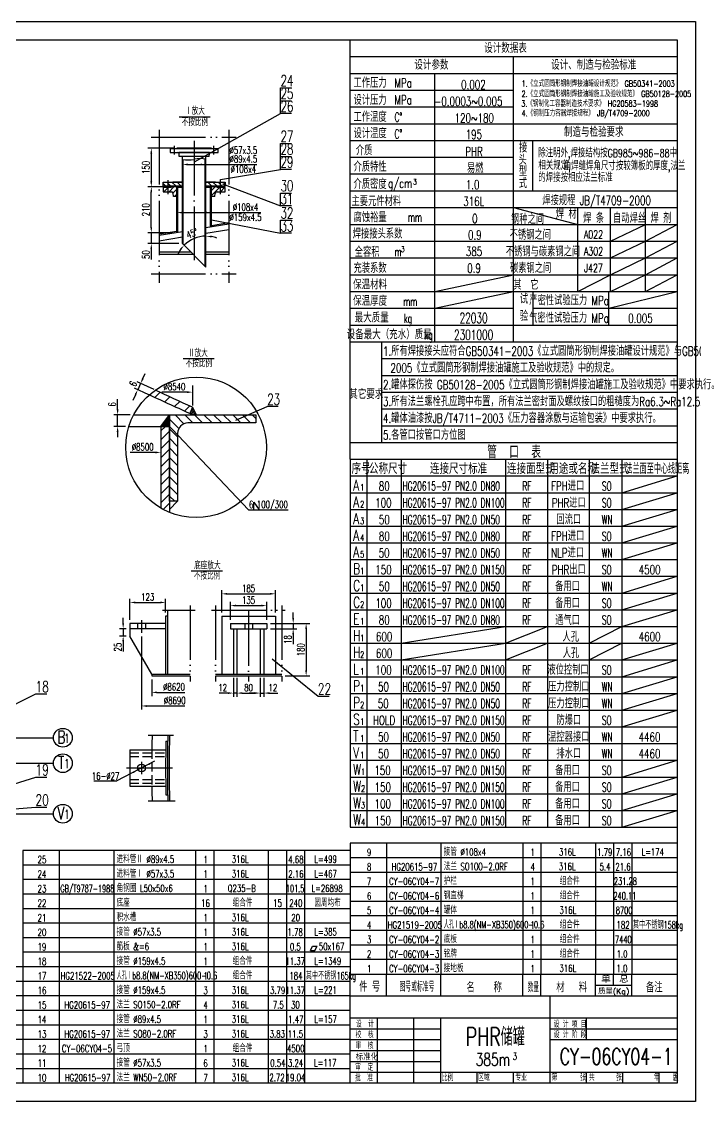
# Model space of a CAD drawing. Extents: x -6977 to 14023, y -4726 to 10124.
# Drawn here: x 4755 to 14023, y -4726 to 10124 of the extents above; entities that cross this region are included whole.
import ezdxf
from ezdxf.enums import TextEntityAlignment as Align

# ---------------------------------------------------------------- set-up
doc = ezdxf.new("R2010")
doc.units = 0
doc.header["$LTSCALE"] = 25
doc.header["$MEASUREMENT"] = 0
for name, pattern in [('DASHDOT-L', [90, 80, -5, 0, -5]), ('DASHDOT-M', [36, 30, -3, 0, -3]), ('DASHDOT-S', [14, 10, -2, 0, -2]), ('DIVIDE-M', [39, 30, -3, 0, -3, 0, -3]), ('HIDDEN-M', [7, 5, -2])]:
    doc.linetypes.add(name, pattern=pattern)
doc.layers.get('0').update_dxf_attribs({"linetype": 'CONTINUOUS'})
for name, color, linetype in [('CDR_DWG1', 4, 'CONTINUOUS'), ('CDR_DWG2', 2, 'CONTINUOUS'), ('CDR_DWG3', 1, 'DASHDOT-M'), ('CDR_DWG4', 3, 'DIVIDE-M'), ('CDR_DWG5', 6, 'HIDDEN-M'), ('CDR_TEXT', 7, 'CONTINUOUS')]:
    doc.layers.add(name, color=color, linetype=linetype)
doc.styles.add('HZ', font='ROMANS.shx', dxfattribs={"width": 0.7, "height": 100, "bigfont": 'HZ.shx'})
doc.styles.add('SBHZ', font='ROMANS', dxfattribs={"width": 0.67, "bigfont": 'HZ.SHX'})

# ---------------------------------------------------------------- blocks, each defined once
blk = doc.blocks.new('MLR')
at = {"color": 4}
for p, q in [((0, 0), (0, 12)), ((0, 12), (180, 12)), ((20, 0), (20, 12)), ((50, 0), (50, 12)), ((95, 0), (95, 12)), ((105, 0), (105, 12)), ((135, 0), (135, 12)), ((145, 6), (145, 12)), ((155, 0), (155, 12))]:
    blk.add_line(p, q, dxfattribs=at)
blk.add_line((135, 6), (155, 6))
at = {"style": 'HZ'}
for s, width, p in [('件 号', 0.7, (5.06, 2.45)), ('图号或标准号', 0.492204, (27.19, 2.45)), ('名    称', 0.7, (64.02, 2.11)), ('数量', 0.471468, (97.76, 2.11)), ('材   料', 0.7, (113.47, 2.11)), ('备注', 0.7, (162.83, 2.11))]:
    blk.add_text(s, height=5, dxfattribs=dict(at, width=width)).set_placement(p)
for s, p in [('单', (138.18, 7.18)), ('总', (148.03, 7.33))]:
    blk.add_text(s, height=4, dxfattribs=at).set_placement(p)
at = {"style": 'HZ', "width": 1.22708}
blk.add_text('质量(Kg)', height=3, dxfattribs=at).set_placement((136.46, 1.01), (153.64, 1.01), align=Align.FIT)
blk = doc.blocks.new('MLF')
blk.add_line((180, 8), (0, 8))
at = {"color": 4}
for p, q in [((0, 8), (0, 0)), ((20, 8), (20, 0)), ((50, 8), (50, 0)), ((95, 8), (95, 0)), ((105, 8), (105, 0)), ((135, 8), (135, 0)), ((145, 8), (145, 0)), ((155, 8), (155, 0))]:
    blk.add_line(p, q, dxfattribs=at)

msp = doc.modelspace()

# ---------------------------------------------------------------- hatches: boundary and pattern name
h = msp.add_hatch()
h.set_pattern_fill('ANSI31', color=256, scale=400, angle=90, style=0)
h.set_pattern_definition([(135, (-6990.826, 2282.906), (-35.35534, -35.35534), [])])
h.paths.add_polyline_path([(6967, 7859), (6967, 7916), (6769, 7916), (6769, 7859)])
h.paths.add_polyline_path([(6701, 7916), (6701, 7859), (6769, 7859), (6769, 7916)])
h.paths.add_polyline_path([(7489, 7859), (7489, 7916), (7291, 7916), (7291, 7859)])
h.paths.add_polyline_path([(7556, 7859), (7556, 7916), (7489, 7916), (7489, 7859)])
h = msp.add_hatch()
h.set_pattern_fill('ANSI31', color=256, scale=400, style=0)
h.set_pattern_definition([(45, (-6990.826, 2282.906), (-35.35534, 35.35534), [])])
h.paths.add_polyline_path([(6839, 7763), (6843, 7718), (6890, 7718), (6890, 7850), (6889, 7850), (6811, 7850), (6811, 7841), (6769, 7841), (6769, 7784), (6815, 7784, -0.383864)])
h.paths.add_polyline_path([(6769, 7841), (6701, 7841), (6701, 7784), (6769, 7784)])
h.paths.add_polyline_path([(7443, 7784), (7489, 7784), (7489, 7841), (7447, 7841), (7447, 7850), (7369, 7850), (7367, 7850), (7367, 7718), (7414, 7718), (7419, 7763, -0.383864)])
h.paths.add_polyline_path([(7556, 7784), (7556, 7841), (7489, 7841), (7489, 7784)])
h = msp.add_hatch()
h.set_pattern_fill('ANSI37', color=256, scale=200, style=0)
h.set_pattern_definition([(45, (-6977.096, -5341.73), (-17.67767, 17.67767), []), (135, (-6977.096, -5341.73), (-17.67767, -17.67767), [])])
h.paths.add_polyline_path([(7106, 4820), (7067, 4733, -0.000038), (7106, 4715), (7154, 4715)])
h = msp.add_hatch()
h.set_pattern_fill('ANSI31', color=256, scale=10, style=0)
h.set_pattern_definition([(45, (-7109.0627, -4087.1233), (-0.88388348, 0.88388348), [])])
h.paths.add_polyline_path([(6790, 4715), (6670, 4557), (6790, 4557)])
h = msp.add_hatch()
h.set_pattern_fill('ANSI31', color=256, scale=750, angle=90, style=0)
h.set_pattern_definition([(135, (-8043.99, 665.34), (-66.29126, -66.29126), [])])
h.paths.add_polyline_path([(7043, 4604), (7978, 4604), (7978, 4715), (6790, 4715), (6790, 3527), (6901, 3527), (6901, 4461, -0.414214)])
h = msp.add_hatch()
h.set_pattern_fill('ANSI31', color=256, scale=700, style=0)
h.set_pattern_definition([(45, (-7109.06, -4087.12), (-61.87184, 61.87184), [])])
h.paths.add_polyline_path([(6790, 4557), (6670, 4557), (6670, 3432, 0.03457), (6790, 3373)])

# ---------------------------------------------------------------- linework, layer by layer
for p, q in [((8315, 9035), (8315, 9212)), ((8315, 9212), (8465, 9212)), ((9273, 9182), (11523, 9182)), ((8315, 8858), (8315, 9035)), ((8315, 9035), (8465, 9035)), ((9273, 8951), (11523, 8951)), ((7135, 8197), (8315, 8858)), ((8465, 8858), (8315, 8858)), ((9273, 8720), (11523, 8720)), ((9273, 8489), (11523, 8489)), ((11523, 8489), (13773, 8489)), ((6842, 8384), (6489, 8384)), ((8315, 8446), (8465, 8446)), ((8315, 8269), (8315, 8446)), ((6539, 8309), (6539, 7925)), ((8315, 8092), (8315, 8269)), ((8315, 8269), (8465, 8269)), ((9273, 8258), (11523, 8258)), ((7042, 8159), (7992, 8159)), ((7489, 7953), (8315, 8092)), ((8465, 8092), (8315, 8092)), ((9273, 8028), (11523, 8028)), ((7520, 7893), (8315, 7588)), ((6761, 7850), (6489, 7850)), ((6761, 7850), (6489, 7850)), ((6539, 7296), (6539, 7775)), ((8315, 7588), (8315, 7765)), ((8315, 7765), (8465, 7765)), ((9273, 7797), (11523, 7797)), ((8465, 7588), (8315, 7588)), ((6965, 7497), (8045, 7497)), ((11523, 7566), (12405, 7335)), ((7367, 7398), (8315, 7214)), ((8315, 7391), (8465, 7391)), ((8315, 7214), (8315, 7391)), ((12855, 7105), (13338, 7335)), ((13338, 7105), (13773, 7335)), ((6840, 7221), (6489, 7221)), ((6840, 7221), (6489, 7221)), ((6539, 7221), (6539, 7071)), ((8465, 7214), (8315, 7214)), ((6917, 7071), (6489, 7071)), ((6539, 6996), (6539, 6850)), ((12855, 6874), (13338, 7105)), ((13338, 6874), (13773, 7105)), ((12855, 6643), (13338, 6874)), ((13338, 6643), (13773, 6874)), ((10439, 6412), (11523, 6643)), ((12405, 6412), (12855, 6643)), ((12855, 6412), (13338, 6643)), ((13338, 6412), (13773, 6643)), ((9273, 6412), (11523, 6412)), ((10439, 6182), (11523, 6412)), ((12832, 6182), (13773, 6412)), ((9273, 6182), (11523, 6182)), ((9273, 5951), (11523, 5951)), ((9712, 5489), (13773, 5489)), ((6423, 5215), (6454, 5284)), ((9712, 5258), (13773, 5258)), ((6503, 4992), (6307, 5082)), ((6578, 5062), (6346, 5168)), ((6392, 5147), (6352, 5061)), ((7106, 5120), (7106, 4844)), ((6075, 4790), (6075, 4931)), ((6321, 4993), (6283, 4911)), ((6586, 4954), (6658, 5025)), ((7031, 5028), (6684, 5028)), ((6722, 4891), (6794, 4963)), ((9712, 5028), (13773, 5028)), ((6859, 4829), (6930, 4900)), ((6995, 4766), (7067, 4838)), ((7701, 4641), (8132, 4829)), ((8282, 4829), (8132, 4829)), ((9712, 4797), (13773, 4797)), ((6247, 4715), (6025, 4715)), ((6075, 4557), (6075, 4715)), ((6182, 4557), (6025, 4557)), ((6075, 4482), (6075, 4407)), ((6747, 4600), (7874, 3410)), ((9712, 4566), (13773, 4566)), ((6595, 4199), (6247, 4199)), ((13013, 3645), (13773, 3875)), ((9273, 3645), (13773, 3645)), ((13013, 3415), (13773, 3645)), ((7950, 3410), (7950, 3516)), ((7950, 3516), (8024, 3410)), ((7874, 3410), (8420, 3410)), ((9273, 3415), (13773, 3415)), ((13013, 3185), (13773, 3415)), ((9273, 3185), (13773, 3185)), ((13013, 2955), (13773, 3185)), ((9273, 2955), (13773, 2955)), ((13013, 2725), (13773, 2955)), ((9273, 2725), (13773, 2725)), ((9273, 2495), (13773, 2495)), ((13013, 2265), (13773, 2495)), ((7507, 1996), (7507, 2304)), ((7582, 2254), (8172, 2254)), ((8247, 1996), (8247, 2304)), ((9273, 2265), (13773, 2265)), ((13013, 2035), (13773, 2265)), ((6244, 1896), (6244, 2186)), ((6319, 2136), (6661, 2136)), ((6736, 1996), (6736, 2186)), ((7627, 1896), (7627, 2142)), ((7702, 2092), (8052, 2092)), ((8127, 1896), (8127, 2142)), ((8490, 1921), (8490, 1996)), ((9273, 2035), (13773, 2035)), ((13013, 1805), (13773, 2035)), ((6152, 1849), (6152, 1924)), ((8177, 1846), (8540, 1846)), ((8177, 1846), (8719, 1846)), ((8490, 1846), (8490, 1774)), ((9273, 1805), (13773, 1805)), ((9975, 1575), (11409, 1805)), ((11409, 1575), (11989, 1805)), ((12560, 1575), (13013, 1805)), ((6194, 1774), (6102, 1774)), ((6194, 1674), (6102, 1674)), ((6152, 1774), (6152, 1674)), ((6404, 1667), (6404, 662)), ((8177, 1774), (8540, 1774)), ((8490, 1699), (8490, 1562)), ((8669, 1771), (8669, 1201)), ((6152, 1599), (6152, 1462)), ((9273, 1575), (13773, 1575)), ((9975, 1345), (11409, 1575)), ((11409, 1345), (11989, 1575)), ((12560, 1345), (13013, 1575)), ((13013, 1345), (13773, 1575)), ((8199, 1358), (8835, 847)), ((9273, 1345), (13773, 1345)), ((13013, 1115), (13773, 1345)), ((6544, 1076), (6544, 849)), ((7669, 1100), (7669, 839)), ((7717, 1100), (7717, 839)), ((7717, 1100), (7717, 839)), ((8037, 1100), (8037, 839)), ((8037, 1100), (8037, 839)), ((8085, 1100), (8085, 839)), ((8382, 1126), (8719, 1126)), ((9273, 1115), (13773, 1115)), ((13013, 885), (13773, 1115)), ((6619, 899), (6998, 899)), ((3744, 275), (4951, 878)), ((4951, 878), (5101, 878)), ((7594, 889), (7470, 889)), ((7717, 889), (7669, 889)), ((7792, 889), (7962, 889)), ((7792, 889), (7867, 889)), ((7962, 889), (7887, 889)), ((8037, 889), (8085, 889)), ((8160, 889), (8280, 889)), ((8835, 847), (8985, 847)), ((9273, 885), (13773, 885)), ((13013, 655), (13773, 885)), ((6479, 712), (6998, 712)), ((9273, 655), (13773, 655)), ((13013, 425), (13773, 655)), ((9273, 425), (13773, 425)), ((9273, 195), (13773, 195)), ((6585, -47), (6065, -317)), ((9273, -35), (13773, -35)), ((13013, -265), (13773, -35)), ((3735, -646), (4951, -267)), ((4951, -267), (5101, -267)), ((9273, -265), (13773, -265)), ((13013, -495), (13773, -265)), ((5750, -317), (6065, -317)), ((9273, -495), (13773, -495)), ((13013, -725), (13773, -495)), ((3748, -773), (4951, -681)), ((4951, -681), (5101, -681)), ((9273, -725), (13773, -725)), ((13013, -955), (13773, -725)), ((9273, -955), (13773, -955)), ((8727, -2650), (8757, -2590)), ((8727, -2650), (8790, -2650)), ((8757, -2590), (8820, -2590)), ((8790, -2650), (8820, -2590))]:
    msp.add_line(p, q)
at = {"color": 4, "linetype": 'Continuous'}
for p, q in [((9273, -3276), (13773, -3276)), ((9273, -4476), (9273, -3276)), ((12023, -4476), (12023, -3276)), ((9273, -3576), (13773, -3576)), ((9648, -4476), (9648, -3576)), ((10148, -4476), (10148, -3576)), ((10523, -4476), (10523, -3576)), ((12523, -3876), (12523, -3576)), ((12023, -3876), (13773, -3876)), ((10523, -4326), (12023, -4326)), ((11023, -4476), (11023, -4326)), ((11523, -4476), (11523, -4326)), ((12023, -4326), (13773, -4326)), ((12523, -4476), (12523, -4326)), ((13023, -4476), (13023, -4326)), ((13523, -4476), (13523, -4326))]:
    msp.add_line(p, q, dxfattribs=at)
at = {"color": 7, "linetype": 'Continuous'}
for p, q in [((9273, -3726), (10523, -3726)), ((12023, -3726), (13773, -3726)), ((9273, -3876), (10523, -3876)), ((9273, -4026), (10523, -4026)), ((9273, -4176), (10523, -4176)), ((9273, -4326), (10523, -4326))]:
    msp.add_line(p, q, dxfattribs=at)
msp.add_lwpolyline([(-6977, -4726), (-6977, 10124), (14023, 10124), (14023, -4726)], close=True)
at = {"color": 4}
msp.add_lwpolyline([(-6352, -4476), (-6352, 9874), (13773, 9874), (13773, -4476)], close=True, dxfattribs=at)
for start, end in [(90, 135), (69.8159, 79.9079), (145.0921, 155.1841)]:
    msp.add_arc((7291, 6747), 426, start, end)
for points in [[(6526, 8309), (6551, 8309), (6539, 8384)], [(7042, 8171), (7042, 8146), (6967, 8159)], [(7216, 8171), (7216, 8146), (7291, 8159)], [(6526, 7925), (6551, 7925), (6539, 7850)], [(6526, 7775), (6551, 7775), (6539, 7850)], [(6965, 7510), (6965, 7485), (6890, 7497)], [(7292, 7510), (7292, 7485), (7367, 7497)], [(6526, 7296), (6551, 7296), (6539, 7221)], [(7364, 7154), (7367, 7179), (7291, 7173)], [(6526, 6996), (6551, 6996), (6539, 7071)], [(6932, 6999), (6951, 6983), (6989, 7048)], [(6411, 5221), (6434, 5210), (6392, 5147)], [(6309, 4998), (6332, 4987), (6352, 5061)], [(7031, 5040), (7031, 5015), (7106, 5028)], [(6063, 4790), (6088, 4790), (6075, 4715)], [(6063, 4482), (6088, 4482), (6075, 4557)], [(6595, 4211), (6595, 4186), (6670, 4199)], [(7582, 2267), (7582, 2242), (7507, 2254)], [(8172, 2267), (8172, 2242), (8247, 2254)], [(6319, 2148), (6319, 2123), (6244, 2136)], [(6661, 2148), (6661, 2123), (6736, 2136)], [(7702, 2105), (7702, 2080), (7627, 2092)], [(8052, 2105), (8052, 2080), (8127, 2092)], [(6139, 1849), (6164, 1849), (6152, 1774)], [(8478, 1921), (8503, 1921), (8490, 1846)], [(8656, 1771), (8681, 1771), (8669, 1846)], [(6139, 1599), (6164, 1599), (6152, 1674)], [(8478, 1699), (8503, 1699), (8490, 1774)], [(8656, 1201), (8681, 1201), (8669, 1126)], [(6619, 911), (6619, 886), (6544, 899)], [(7594, 902), (7594, 877), (7669, 889)], [(7792, 902), (7792, 877), (7717, 889)], [(7792, 902), (7792, 877), (7717, 889)], [(7962, 902), (7962, 877), (8037, 889)], [(7962, 902), (7962, 877), (8037, 889)], [(8160, 902), (8160, 877), (8085, 889)], [(6479, 724), (6479, 699), (6404, 712)], [(6524, -93), (6512, -71), (6452, -116)], [(6295, -212), (6283, -190), (6356, -166)]]:
    msp.add_solid(points)
at = {"layer": 'CDR_DWG1'}
for p, q in [((9273, 4335), (9273, 9874)), ((9273, 9643), (13773, 9643)), ((11523, 5720), (11523, 9643)), ((9273, 9412), (13773, 9412)), ((10439, 5720), (10439, 9412)), ((11523, 8720), (13773, 8720)), ((11787, 7797), (11787, 8489)), ((7459, 8375), (6799, 8375)), ((6799, 8375), (6799, 8324)), ((6799, 8324), (7459, 8324)), ((7366, 8384), (6892, 8384)), ((6892, 8384), (6892, 8375)), ((7339, 8324), (6919, 8324)), ((7366, 8375), (7366, 8384)), ((7459, 8324), (7459, 8375)), ((6924, 8270), (6920, 8308)), ((7333, 8270), (6924, 8270)), ((6967, 7071), (6967, 8270)), ((7291, 8270), (6967, 8270)), ((6979, 7059), (6979, 8228)), ((7279, 6759), (7279, 8232)), ((7291, 6747), (7291, 8270)), ((7333, 8270), (7337, 8308)), ((6701, 7916), (6967, 7916)), ((6701, 7859), (6701, 7916)), ((6967, 7916), (6836, 7916)), ((7291, 7916), (7556, 7916)), ((7421, 7916), (7291, 7916)), ((7556, 7916), (7556, 7859)), ((6967, 7859), (6701, 7859)), ((6811, 7841), (6701, 7841)), ((6701, 7841), (6701, 7784)), ((6701, 7784), (6815, 7784)), ((6811, 7850), (6811, 7859)), ((6967, 7850), (6811, 7850)), ((6811, 7850), (6811, 7841)), ((6843, 7718), (6839, 7763)), ((6904, 7841), (6889, 7850)), ((6890, 7221), (6890, 7850)), ((6967, 7841), (6890, 7841)), ((6904, 7223), (6904, 7841)), ((7556, 7859), (7291, 7859)), ((7447, 7850), (7291, 7850)), ((7367, 7841), (7291, 7841)), ((7354, 7841), (7369, 7850)), ((7354, 7297), (7354, 7841)), ((7367, 7299), (7367, 7850)), ((7414, 7718), (7419, 7763)), ((7443, 7784), (7556, 7784)), ((7447, 7859), (7447, 7850)), ((7447, 7841), (7447, 7850)), ((7556, 7841), (7447, 7841)), ((7556, 7784), (7556, 7841)), ((11523, 7797), (13773, 7797)), ((6890, 7718), (6843, 7718)), ((7414, 7718), (7367, 7718)), ((12405, 6412), (12405, 7566)), ((12855, 6412), (12855, 7566)), ((13338, 6412), (13338, 7566)), ((7606, 7338), (7291, 7286)), ((7606, 7356), (7367, 7317)), ((6890, 7239), (6646, 7199)), ((6967, 7233), (6646, 7181)), ((6967, 7157), (6646, 7105)), ((7606, 7262), (7291, 7210)), ((7291, 6747), (6967, 7071)), ((6646, 6956), (7082, 6956)), ((6646, 6926), (7112, 6926)), ((7291, 6956), (7606, 6956)), ((7291, 6926), (7606, 6926)), ((11523, 6412), (13773, 6412)), ((11787, 6412), (11787, 5951)), ((12832, 5951), (12832, 6412)), ((11523, 5951), (13773, 5951)), ((9273, 5720), (13773, 5720)), ((9712, 4335), (9712, 5720)), ((7106, 4820), (7067, 4733)), ((7106, 4820), (7154, 4715)), ((6297, 4715), (6790, 4715)), ((6670, 4557), (6790, 4715)), ((6790, 4715), (6790, 3373)), ((6232, 4557), (6790, 4557)), ((6670, 4557), (6670, 3432)), ((9273, 4335), (13773, 4335)), ((9273, 4105), (9273, 4335)), ((9273, 4105), (9273, -955)), ((9273, 4105), (13773, 4105)), ((9503, 4105), (9503, -955)), ((9975, 4105), (9975, -955)), ((11409, 4105), (11409, -955)), ((11989, 4105), (11989, -955)), ((12560, 4105), (12560, -955)), ((13013, 4105), (13013, -955)), ((9273, 3875), (13773, 3875)), ((6790, 3416), (6901, 3527)), ((6736, 1946), (6736, 1150)), ((6760, 1946), (6736, 1946)), ((6760, 2030), (6760, 1150)), ((7507, 1946), (8247, 1946)), ((7507, 1946), (7507, 1150)), ((8247, 1946), (8247, 1150)), ((6244, 1846), (6244, 1674)), ((6736, 1846), (6244, 1846)), ((6350, 1846), (6350, 1774)), ((6458, 1846), (6458, 1774)), ((7627, 1846), (8127, 1846)), ((7627, 1846), (7627, 1774)), ((7823, 1846), (7823, 1774)), ((7931, 1846), (7931, 1774)), ((8127, 1846), (8127, 1774)), ((6736, 1774), (6244, 1774)), ((6544, 1150), (6244, 1674)), ((7627, 1774), (8127, 1774)), ((7669, 1774), (7669, 1150)), ((7717, 1774), (7717, 1150)), ((8037, 1774), (8037, 1150)), ((8085, 1774), (8085, 1150)), ((6544, 1150), (7073, 1150)), ((6544, 1150), (6544, 1126)), ((6544, 1126), (7073, 1126)), ((7422, 1150), (8332, 1150)), ((7422, 1126), (8332, 1126)), ((6740, 229), (6764, 229)), ((6244, 109), (6737, 109)), ((6244, 109), (6244, -391)), ((6244, -391), (6737, -391)), ((6740, -511), (6764, -511))]:
    msp.add_line(p, q, dxfattribs=at)
msp.add_lwpolyline([(6790, 4715), (7978, 4715), (7978, 4604), (7043, 4604, 0.414214), (6901, 4461), (6901, 3527), (6790, 3527)], format="xyb", close=True, dxfattribs=at)
msp.add_circle((6404, -141), 54, dxfattribs=at)
for centre, radius, start, end in [((6903, 8306), 18, 6, 90), ((7355, 8306), 18, 90, 174), ((6815, 7760), 24, 6, 90), ((7443, 7760), 24, 90, 174), ((-112010, -254226), 285120, 65.30563, 65.41923), ((-112010, -254226), 285025, 65.29685, 65.42885), ((24000, -141), 17456, 178.5176, 179.1794), ((24000, -141), 17240, 178.499, 181.501), ((24000, -141), 17216, 178.4969, 181.5031), ((24000, -141), 17264, 178.7719, 181.2281), ((24000, -141), 17456, 180.8207, 181.4824)]:
    msp.add_arc(centre, radius, start, end, dxfattribs=at)
at = {"layer": 'CDR_DWG2'}
for p, q in [((6922, 8816), (7350, 8816)), ((6976, 5490), (7403, 5490)), ((7089, 2570), (7516, 2570)), ((4614, 275), (5193, 275)), ((4365, -75), (5193, -75)), ((4343, -770), (5193, -770))]:
    msp.add_line(p, q, dxfattribs=at)
for centre, radius in [((7155, 4269), 967), ((5322, 275), 129), ((5322, -75), 129), ((5322, -770), 129)]:
    msp.add_circle(centre, radius, dxfattribs=at)
at = {"layer": 'CDR_DWG3', "linetype": 'DASHDOT-M'}
for p, q in [((7129, 8483), (7129, 6844)), ((7877, 2014), (7877, 1048)), ((6404, 1893), (6404, 1717))]:
    msp.add_line(p, q, dxfattribs=at)
at = {"layer": 'CDR_DWG3', "linetype": 'DASHDOT-S'}
for p, q in [((6859, 8294), (6859, 8414)), ((7399, 8294), (7399, 8414)), ((6769, 7751), (6769, 7944)), ((7489, 7751), (7489, 7953))]:
    msp.add_line(p, q, dxfattribs=at)
at = {"layer": 'CDR_DWG3', "linetype": 'DASHDOT-L'}
for p, q in [((6199, -141), (6831, -141)), ((6404, -56), (6404, -228))]:
    msp.add_line(p, q, dxfattribs=at)
at = {"layer": 'CDR_DWG4', "linetype": 'DIVIDE-M'}
for p, q in [((6646, 8635), (6646, 6533)), ((7606, 8635), (7606, 6533)), ((6535, 8534), (7707, 8534)), ((6535, 6653), (7707, 6653)), ((7073, 2096), (7073, 1048)), ((6695, 2030), (7142, 2030)), ((6496, 310), (6846, 310)), ((6495, -593), (6869, -593))]:
    msp.add_line(p, q, dxfattribs=at)
at = {"layer": 'CDR_DWG4'}
for p, q in [((7422, 2096), (7422, 1048)), ((8332, 2096), (8332, 1048)), ((7366, 2030), (8381, 2030))]:
    msp.add_line(p, q, dxfattribs=at)
at = {"layer": 'CDR_DWG5', "linetype": 'HIDDEN-M'}
for p, q in [((6244, 67), (6737, 67)), ((6244, 19), (6736, 19)), ((6244, -301), (6736, -301)), ((6244, -349), (6737, -349))]:
    msp.add_line(p, q, dxfattribs=at)
msp.add_arc((24000, -141), 17456, 179.1794, 180.8206, dxfattribs=at)
at = {"layer": 'CDR_TEXT'}
for p, q in [((9273, 7566), (11523, 7566)), ((11523, 7566), (13773, 7566)), ((9273, 7335), (11523, 7335)), ((11523, 7335), (13773, 7335)), ((9273, 7105), (11523, 7105)), ((11523, 7105), (13773, 7105)), ((9273, 6874), (11523, 6874)), ((11523, 6874), (13773, 6874)), ((9273, 6643), (11523, 6643)), ((11523, 6643), (13773, 6643)), ((11787, 6182), (13773, 6182))]:
    msp.add_line(p, q, dxfattribs=at)
for centre, start, end in [((7048, 8610), 257.9753, 282.0247), ((7210, 7850), 77.9753, 102.0247)]:
    msp.add_arc(centre, 389, start, end, dxfattribs=at)

# ---------------------------------------------------------------- block references
at = {"xscale": 25, "yscale": 25, "zscale": 25}
for name, p in [('MLF', (9273, -1376)), ('MLF', (4773, -1476)), ('MLF', (4773, -1676)), ('MLF', (9273, -1576)), ('MLF', (9273, -1776)), ('MLF', (4773, -1876)), ('MLF', (9273, -1976)), ('MLF', (4773, -2076)), ('MLF', (4773, -2276)), ('MLF', (9273, -2176)), ('MLF', (9273, -2376)), ('MLF', (4773, -2476)), ('MLF', (4773, -2676)), ('MLF', (9273, -2576)), ('MLF', (9273, -2776)), ('MLF', (4773, -2876)), ('MLF', (9273, -2976)), ('MLF', (273, -3076)), ('MLF', (4773, -3076)), ('MLF', (273, -3276)), ('MLF', (4773, -3276)), ('MLR', (9273, -3276)), ('MLF', (273, -3476)), ('MLF', (4773, -3476)), ('MLF', (273, -3676)), ('MLF', (4773, -3676)), ('MLF', (273, -3876)), ('MLF', (4773, -3876)), ('MLF', (273, -4076)), ('MLF', (4773, -4076)), ('MLF', (273, -4276)), ('MLF', (4773, -4276)), ('MLF', (273, -4476)), ('MLF', (4773, -4476))]:
    msp.add_blockref(name, p, dxfattribs=at)

# ---------------------------------------------------------------- texts
for s, height, style, width, p in [('1.《立式圆筒形钢制焊接油罐设计规范》 GB50341-2003', 83.33, 'SBHZ', 0.7, (11632, 9229)), ('2.《立式圆筒形钢制焊接油罐施工及验收规范》 GB50128-2005', 83.33, 'SBHZ', 0.7, (11632, 9088)), ('3.《钢制化工容器制造技术要求》 HG20583-1998', 83.33, 'SBHZ', 0.7, (11628, 8954)), ('4.《钢制压力容器焊接规程》 JB/T4709-2000', 83.33, 'SBHZ', 0.7, (11632, 8822)), ('16-%%C27', 100, 'HZ', 0.7, (5721, -302)), ('进料管Ⅱ %%c89x4.5', 100, 'HZ', 0.7, (6061, -1446)), ('接管 %%C108x4', 100, 'HZ', 0.7, (10561, -1346)), ('316L', 100, 'HZ', 0.7, (12146, -1346)), ('1.79', 100, 'HZ', 0.7, (12671, -1349)), ('7.16', 100, 'HZ', 0.7, (12927, -1349)), ('L=174', 100, 'HZ', 0.7, (13282, -1346)), ('316L', 100, 'HZ', 0.7, (7646, -1446)), ('4.68', 100, 'HZ', 0.7, (8423, -1449)), ('L=499', 100, 'HZ', 0.7, (8782, -1446)), ('HG20615-97', 100, 'HZ', 0.7, (9844, -1550)), ('法兰 SO100-2.0RF', 100, 'HZ', 0.7, (10561, -1546)), ('316L', 100, 'HZ', 0.7, (12144, -1546)), ('5.4', 100, 'HZ', 0.7, (12705, -1549)), ('21.6', 100, 'HZ', 0.7, (12922, -1549)), ('进料管Ⅰ %%c57x3.5', 100, 'HZ', 0.7, (6061, -1646)), ('316L', 100, 'HZ', 0.7, (7646, -1646)), ('2.16', 100, 'HZ', 0.7, (8423, -1649)), ('L=467', 100, 'HZ', 0.7, (8782, -1646)), ('GB/T9787-1988', 100, 'HZ', 0.65, (5288, -1850)), ('角钢圈 L50x50x6', 100, 'HZ', 0.7, (6061, -1846)), ('Q235-B', 100, 'HZ', 0.7, (7590, -1846)), ('101.5', 100, 'HZ', 0.65, (8392, -1849)), ('L=26898', 100, 'HZ', 0.7, (8742, -1846)), ('CY-06CY04-7', 100, 'HZ', 0.7, (9809, -1750)), ('护栏', 100, 'HZ', 0.7, (10561, -1746)), ('组合件', 100, 'HZ', 0.7, (12157, -1746)), ('231.28', 100, 'HZ', 0.55, (12901, -1749)), ('CY-06CY04-6', 100, 'HZ', 0.7, (9809, -1950)), ('钢直梯', 100, 'HZ', 0.7, (10561, -1946)), ('组合件', 100, 'HZ', 0.7, (12157, -1946)), ('240.11', 100, 'HZ', 0.55, (12894, -1949)), ('底座', 100, 'HZ', 0.7, (6061, -2046)), ('组合件', 100, 'HZ', 0.7, (7657, -2046)), ('15', 100, 'HZ', 0.7, (8215, -2049)), ('240', 100, 'HZ', 0.7, (8437, -2049)), ('圆周均布', 100, 'HZ', 0.7, (8782, -2046)), ('CY-06CY04-4', 100, 'HZ', 0.7, (9809, -2150)), ('罐体', 100, 'HZ', 0.7, (10561, -2146)), ('316L', 100, 'HZ', 0.7, (12153, -2146)), ('8700', 100, 'HZ', 0.6, (12928, -2149)), ('积水槽', 100, 'HZ', 0.7, (6061, -2246)), ('316L', 100, 'HZ', 0.7, (7646, -2246)), ('20', 100, 'HZ', 0.7, (8465, -2249)), ('人孔Ⅰb8.8(NM-XB350)600-0.6', 100, 'HZ', 0.55, (10561, -2346)), ('接管 %%c57x3.5', 100, 'HZ', 0.7, (6061, -2446)), ('316L', 100, 'HZ', 0.7, (7646, -2446)), ('1.78', 100, 'HZ', 0.7, (8413, -2449)), ('L=385', 100, 'HZ', 0.7, (8782, -2446)), ('HG21519-2005', 100, 'HZ', 0.7, (9791, -2350)), ('组合件', 100, 'HZ', 0.7, (12157, -2346)), ('182', 100, 'HZ', 0.7, (12938, -2349)), ('其中不锈钢158kg', 100, 'HZ', 0.65, (13164, -2349)), ('CY-06CY04-2', 100, 'HZ', 0.7, (9809, -2550)), ('底板', 100, 'HZ', 0.7, (10561, -2546)), ('组合件', 100, 'HZ', 0.7, (12157, -2546)), ('7440', 100, 'HZ', 0.6, (12917, -2549)), ('筋板 &=6', 100, 'HZ', 0.7, (6061, -2646)), ('316L', 100, 'HZ', 0.7, (7646, -2646)), ('0.5', 100, 'HZ', 0.7, (8445, -2649)), ('50x167', 100, 'HZ', 0.7, (8843, -2646)), ('CY-06CY04-3', 100, 'HZ', 0.7, (9809, -2750)), ('铭牌', 100, 'HZ', 0.7, (10561, -2746)), ('组合件', 100, 'HZ', 0.7, (12157, -2746)), ('1.0', 100, 'HZ', 0.7, (12939, -2749)), ('接管 %%c159x4.5', 100, 'HZ', 0.7, (6061, -2846)), ('组合件', 100, 'HZ', 0.7, (7657, -2846)), ('11.37', 100, 'HZ', 0.7, (8383, -2849)), ('L=1349', 100, 'HZ', 0.7, (8782, -2846)), ('HG21522-2005', 100, 'HZ', 0.7, (5291, -3050)), ('人孔Ⅰb8.8(NM-XB350)600-0.6', 100, 'HZ', 0.55, (6061, -3046)), ('组合件', 100, 'HZ', 0.7, (7657, -3046)), ('184', 100, 'HZ', 0.7, (8438, -3049)), ('其中不锈钢165kg', 100, 'HZ', 0.65, (8664, -3049)), ('CY-06CY04-3', 100, 'HZ', 0.7, (9809, -2950)), ('接地板', 100, 'HZ', 0.7, (10561, -2946)), ('316L', 100, 'HZ', 0.7, (12153, -2946)), ('1.0', 100, 'HZ', 0.7, (12938, -2949)), ('接管 %%c159x4.5', 100, 'HZ', 0.7, (6061, -3246)), ('316L', 100, 'HZ', 0.7, (7646, -3246)), ('3.79', 100, 'HZ', 0.7, (8172, -3249)), ('11.37', 100, 'HZ', 0.7, (8383, -3249)), ('L=221', 100, 'HZ', 0.7, (8782, -3246)), ('HG20615-97', 100, 'HZ', 0.7, (5344, -3450)), ('法兰 SO150-2.0RF', 100, 'HZ', 0.7, (6061, -3446)), ('316L', 100, 'HZ', 0.7, (7646, -3446)), ('7.5', 100, 'HZ', 0.7, (8211, -3449)), ('30', 100, 'HZ', 0.7, (8461, -3449)), ('接管 %%c89x4.5', 100, 'HZ', 0.7, (6061, -3646)), ('316L', 100, 'HZ', 0.7, (7646, -3646)), ('1.47', 100, 'HZ', 0.7, (8422, -3649)), ('L=157', 100, 'HZ', 0.7, (8782, -3646)), ('HG20615-97', 100, 'HZ', 0.7, (5344, -3850)), ('法兰 SO80-2.0RF', 100, 'HZ', 0.7, (6061, -3846)), ('316L', 100, 'HZ', 0.7, (7646, -3846)), ('3.83', 100, 'HZ', 0.7, (8167, -3849)), ('11.5', 100, 'HZ', 0.7, (8417, -3849)), ('CY-06CY04-5', 100, 'HZ', 0.7, (5309, -4050)), ('弓顶', 100, 'HZ', 0.7, (6061, -4046)), ('组合件', 100, 'HZ', 0.7, (7657, -4046)), ('4500', 100, 'HZ', 0.7, (8406, -4049)), ('接管 %%c57x3.5', 100, 'HZ', 0.7, (6061, -4246)), ('316L', 100, 'HZ', 0.7, (7646, -4246)), ('0.54', 100, 'HZ', 0.7, (8175, -4249)), ('3.24', 100, 'HZ', 0.7, (8418, -4249)), ('L=117', 100, 'HZ', 0.7, (8776, -4246)), ('HG20615-97', 100, 'HZ', 0.7, (5349, -4450)), ('法兰 WN50-2.0RF', 100, 'HZ', 0.7, (6061, -4446)), ('316L', 100, 'HZ', 0.7, (7646, -4446)), ('2.72', 100, 'HZ', 0.7, (8163, -4449)), ('19.04', 100, 'HZ', 0.7, (8388, -4449))]:
    msp.add_text(s, height=height, dxfattribs=dict(style=style, width=width)).set_placement(p)
at = {"linetype": 'Continuous', "style": 'HZ'}
for s, width, p in [('设  计', 0.7, (9354, -3708)), ('设 计 项 目', 0.7, (12074, -3711)), ('校  核', 0.7, (9349, -3855)), ('设 计 阶 段', 0.7, (12074, -3852)), ('审  核', 0.7, (9346, -4005)), ('标准化', 0.9, (9351, -4161)), ('审  定', 0.7, (9343, -4302)), ('批  准', 0.7, (9340, -4449)), ('比例', 0.7, (10535, -4447)), ('区域', 0.7, (11034, -4441)), ('专业', 0.7, (11546, -4442)), ('第', 0.7, (12044, -4438)), ('张', 0.7, (12436, -4441)), ('共', 0.7, (12558, -4443)), ('张', 0.7, (12932, -4441)), ('年', 0.7, (13451, -4438)), ('版', 0.7, (13710, -4445))]:
    msp.add_text(s, height=87.5, dxfattribs=dict(at, width=width)).set_placement(p)
at = {"char_height": 100, "attachment_point": 5, "style": 'HZ'}
for s, insert in [('%%c57x3.5', (7805, 8354)), ('%%c89x4.5', (7805, 8234)), ('%%c108x4', (7805, 8096)), ('%%c108x4', (7835, 7572)), ('%%c159x4.5', (7835, 7432)), ('%%c8540', (6857, 5103)), ('%%c8500', (6420, 4274)), ('6 100/300', (8150, 3465)), ('185', (7877, 2329)), ('123', (6490, 2211)), ('135', (7877, 2167)), ('%%c8620', (6851, 974)), ('12', (7521, 964)), ('80', (7877, 964)), ('12', (8212, 964)), ('%%c8690', (6861, 787))]:
    msp.add_mtext(s, dxfattribs=dict(at, insert=insert))
for s, insert, rotation in [('150', (6464, 8117), 90), ('210', (6464, 7536), 90), ('45%%d', (7100, 7210), 22), ('50', (6464, 6920), 90), ('6', (6289, 5142), 65), ('6', (6000, 4860), 90), ('18', (8415, 1626), 90), ('25', (6077, 1522), 90), ('180', (8594, 1486), 90)]:
    msp.add_mtext(s, dxfattribs=dict(at, insert=insert, rotation=rotation))
at = {"layer": 'CDR_DWG1', "style": 'HZ', "width": 0.7}
for s, p in [('24', (8315, 9237)), ('25', (8315, 9060)), ('26', (8315, 8883)), ('27', (8315, 8471)), ('28', (8315, 8294)), ('29', (8315, 8117)), ('30', (8315, 7790)), ('31', (8315, 7613)), ('32', (8315, 7416)), ('33', (8315, 7239)), ('23', (8132, 4854)), ('18', (4948, 903)), ('22', (8832, 872)), ('19', (4948, -242)), ('20', (4948, -656))]:
    msp.add_text(s, height=150, dxfattribs=at).set_placement(p)
at = {"layer": 'CDR_DWG2', "style": 'HZ', "width": 0.7}
for s, height, p in [('B', 175, (5247, 197)), ('1', 125, (5340, 205)), ('T', 175, (5259, -153)), ('1', 125, (5340, -145)), ('V', 175, (5247, -848)), ('1', 125, (5340, -840)), ('PHR储罐', 250, (10864, -3962)), ('CY-06CY04-1', 225, (12157, -4221)), ('385m', 175, (11001, -4236)), ('3', 100, (11510, -4156))]:
    msp.add_text(s, height=height, dxfattribs=at).set_placement(p)
at = {"layer": 'CDR_DWG2', "char_height": 100, "attachment_point": 5, "style": 'HZ'}
for s, insert in [('Ⅰ放大', (7139, 8893)), ('不按比例', (7139, 8739)), ('Ⅱ放大', (7179, 5561)), ('不按比例', (7193, 5421)), ('底座放大', (7310, 2641)), ('不按比例', (7306, 2501))]:
    msp.add_mtext(s, dxfattribs=dict(at, insert=insert))
at = {"layer": 'CDR_TEXT', "style": 'HZ'}
for s, height, width, p in [('设计数据表', 138.5, 0.65, (11411, 9693)), ('设计参数', 138.5, 0.65, (10392, 9462)), ('设计、制造与检验标准', 138.5, 0.65, (12625, 9462)), ('工作压力', 125, 0.7, (9548, 9216)), ('设计压力', 125, 0.7, (9548, 8980)), ('工作温度', 125, 0.7, (9548, 8747)), ('设计温度', 125, 0.7, (9548, 8522)), ('195', 125, 0.7, (10976, 8509)), ('制造与检验要求', 138.5, 0.65, (12625, 8539)), ('介质', 125, 0.7, (9466, 8287)), ('接', 125, 0.7, (11655, 8325)), ('介质特性', 125, 0.7, (9548, 8062)), ('头', 125, 0.7, (11647, 8154)), ('型', 125, 0.7, (11651, 7999)), ('介质密度', 125, 0.7, (9548, 7824)), ('g/cm', 125, 0.7, (9962, 7838)), ('式', 125, 0.7, (11651, 7835)), ('主要元件材料', 125, 0.7, (9634, 7588)), ('焊接规程 JB/T4709-2000', 125, 0.7, (12664, 7601)), ('腐蚀裕量', 125, 0.7, (9548, 7366)), ('0', 125, 0.7, (10989, 7353)), ('钢种之间', 125, 0.7, (11715, 7341)), ('焊 材', 125, 0.7, (12246, 7414)), ('焊 条', 125, 0.7, (12623, 7356)), ('自动焊丝', 125, 0.7, (13118, 7356)), ('焊 剂', 125, 0.7, (13549, 7356)), ('焊接接头系数', 125, 0.7, (9651, 7141)), ('0.9', 125, 0.7, (10989, 7128)), ('不锈钢之间', 125, 0.7, (11752, 7127)), ('A022', 112.5, 0.7, (12621, 7140)), ('全容积', 125, 0.7, (9507, 6890)), ('385', 125, 0.7, (10978, 6901)), ('不锈钢与碳素钢之间', 125, 0.7, (11926, 6896)), ('A302', 112.5, 0.7, (12621, 6909)), ('充装系数', 125, 0.7, (9548, 6668)), ('0.9', 125, 0.7, (10978, 6670)), ('碳素钢之间', 125, 0.7, (11756, 6669)), ('J427', 112.5, 0.7, (12621, 6678)), ('保温材料', 138.5, 0.65, (9548, 6441)), ('其  它', 125, 0.7, (11691, 6438)), ('保温厚度', 138.5, 0.65, (9548, 6216)), ('试', 125, 0.7, (11665, 6243)), ('严密性试验压力 MPa', 125, 0.7, (12286, 6225)), ('最大质量', 138.5, 0.65, (9570, 5986)), ('22030', 138.5, 0.65, (10972, 5978)), ('验', 125, 0.7, (11665, 6010)), ('气密性试验压力 MPa', 125, 0.7, (12285, 5983)), ('0.005', 125, 0.7, (13267, 5980)), ('设备最大（充水）质量', 138.5, 0.65, (9811, 5755)), ('2301000', 138.5, 0.65, (10972, 5747)), ('其它要求', 138.5, 0.65, (9496, 4934)), ('FPH进口', 125, 0.7, (12266, 3675)), ('PHR进口', 125, 0.7, (12281, 3442)), ('回流口', 125, 0.7, (12281, 3212)), ('FPH进口', 125, 0.7, (12266, 2985)), ('NLP进口', 125, 0.7, (12266, 2755)), ('PHR出口', 125, 0.7, (12281, 2522)), ('备用口', 125, 0.7, (12264, 2292)), ('备用口', 125, 0.7, (12264, 2062)), ('通气口', 125, 0.7, (12265, 1827)), ('液位控制口', 125, 0.7, (12271, 1144)), ('压力控制口', 125, 0.7, (12281, 912)), ('压力控制口', 125, 0.7, (12281, 682)), ('防爆口', 125, 0.7, (12281, 452)), ('温控器接口', 125, 0.7, (12281, 222)), ('排水口', 125, 0.7, (12281, -8)), ('备用口', 125, 0.7, (12264, -238)), ('备用口', 125, 0.7, (12264, -468)), ('备用口', 125, 0.7, (12264, -698)), ('备用口', 125, 0.7, (12264, -928)), ('9', 100, 0.7, (9535, -1351)), ('1', 100, 0.7, (11785, -1351)), ('25', 100, 0.7, (5035, -1451)), ('1', 100, 0.7, (7285, -1451)), ('8', 100, 0.7, (9535, -1551)), ('4', 100, 0.7, (11785, -1551)), ('24', 100, 0.7, (5035, -1651)), ('1', 100, 0.7, (7285, -1651)), ('23', 100, 0.7, (5035, -1851)), ('1', 100, 0.7, (7285, -1851)), ('7', 100, 0.7, (9535, -1751)), ('1', 100, 0.7, (11785, -1751)), ('6', 100, 0.7, (9535, -1951)), ('1', 100, 0.7, (11785, -1951)), ('22', 100, 0.7, (5035, -2051)), ('16', 100, 0.7, (7285, -2051)), ('5', 100, 0.7, (9535, -2151)), ('1', 100, 0.7, (11785, -2151)), ('21', 100, 0.7, (5035, -2251)), ('1', 100, 0.7, (7285, -2251)), ('20', 100, 0.7, (5035, -2451)), ('1', 100, 0.7, (7285, -2451)), ('4', 100, 0.7, (9535, -2351)), ('1', 100, 0.7, (11785, -2351)), ('3', 100, 0.7, (9535, -2551)), ('1', 100, 0.7, (11785, -2551)), ('19', 100, 0.7, (5035, -2651)), ('1', 100, 0.7, (7285, -2651)), ('2', 100, 0.7, (9535, -2751)), ('1', 100, 0.7, (11785, -2751)), ('18', 100, 0.7, (5035, -2851)), ('1', 100, 0.7, (7285, -2851)), ('17', 100, 0.7, (5035, -3051)), ('1', 100, 0.7, (7285, -3051)), ('1', 100, 0.7, (9535, -2951)), ('1', 100, 0.7, (11785, -2951)), ('16', 100, 0.7, (5035, -3251)), ('3', 100, 0.7, (7285, -3251)), ('15', 100, 0.7, (5035, -3451)), ('4', 100, 0.7, (7285, -3451)), ('14', 100, 0.7, (5035, -3651)), ('1', 100, 0.7, (7285, -3651)), ('13', 100, 0.7, (5035, -3851)), ('3', 100, 0.7, (7285, -3851)), ('12', 100, 0.7, (5035, -4051)), ('1', 100, 0.7, (7285, -4051)), ('11', 100, 0.7, (5035, -4251)), ('6', 100, 0.7, (7285, -4251)), ('10', 100, 0.7, (5035, -4451)), ('7', 100, 0.7, (7285, -4451))]:
    msp.add_text(s, height=height, dxfattribs=dict(at, width=width)).set_placement(p, align=Align.CENTER)
for s, height, width, p in [('MPa', 125, 0.7, (9883, 9216)), ('0.002', 125, 0.7, (10801, 9195)), ('MPa', 125, 0.7, (9883, 8985)), ('-0.0003~0.005', 125, 0.7, (10431, 8964)), ('C%%D', 125, 0.6, (9884, 8747)), ('120~180', 125, 0.7, (10711, 8734)), ('C%%D', 125, 0.6, (9884, 8516)), ('PHR', 125, 0.7, (10858, 8273)), ('除注明外,焊接结构按GB985~986-88中', 112.5, 0.7, (11861, 8259)), ('易燃', 125, 0.7, (10880, 8042)), ('相关规定,', 112.5, 0.7, (11863, 8087)), ('角焊缝焊角尺寸按较簿板的厚度,法兰', 112.5, 0.7, (12212, 8082)), ('的焊接按相应法兰标准', 112.5, 0.7, (11861, 7921)), ('3', 75, 0.7, (10137, 7883)), ('1.0', 125, 0.7, (10865, 7819)), ('316L', 125, 0.7, (10830, 7588)), ('mm', 125, 0.6, (10070, 7372)), ('3', 75, 0.7, (9970, 6955)), ('m', 125, 0.6, (9884, 6896)), ('mm', 125, 0.6, (10006, 6213)), ('kg', 125, 0.6, (10011, 5982)), ('kg', 125, 0.6, (10293, 5751)), ('1.所有焊接接头应符合GB50341-2003《立式圆筒形钢制焊接油罐设计规范》与GB50128-', 125, 0.7, (9726, 5529)), ('2005《立式圆筒形钢制焊接油罐施工及验收规范》中的规定。 ', 125, 0.7, (9829, 5298)), ('2.罐体探伤按 GB50128-2005《立式圆筒形钢制焊接油罐施工及验收规范》中要求执行。', 125, 0.7, (9726, 5067)), ('3.所有法兰螺栓孔应跨中布置，所有法兰密封面及螺纹接口的粗糙度为Ra6.3~Ra12.5之间。', 125, 0.7, (9726, 4836)), ('4.罐体油漆按JB/T4711-2003《压力容器涂敷与运输包装》中要求执行。', 125, 0.7, (9726, 4606)), ('5.各管口按管口方位图', 125, 0.7, (9726, 4375)), ('管  口  表', 175, 0.7, (11159, 4119)), ('序号', 150, 0.7, (9294, 3903)), ('公称尺寸', 150, 0.7, (9533, 3903)), ('连接尺寸标准', 150, 0.7, (10371, 3903)), ('连接面型式', 150, 0.7, (11431, 3903)), ('用途或名称', 150, 0.7, (12013, 3903)), ('法兰型式', 150, 0.7, (12580, 3903)), ('法兰面至中心线距离', 150, 0.5, (13061, 3903)), ('A', 150, 0.7, (9317, 3673)), ('1', 87.5, 0.7, (9412, 3673)), ('80', 125, 0.7, (9668, 3673)), ('HG20615-97 PN2.0 DN80', 125, 0.6, (9994, 3673)), ('RF', 125, 0.6, (11643, 3673)), ('SO', 125, 0.6, (12736, 3673)), ('A', 150, 0.7, (9317, 3443)), ('100', 125, 0.7, (9619, 3443)), ('HG20615-97 PN2.0 DN100', 125, 0.6, (9994, 3443)), ('RF', 125, 0.6, (11643, 3443)), ('SO', 125, 0.6, (12736, 3443)), ('2', 87.5, 0.7, (9412, 3443)), ('A', 150, 0.7, (9317, 3213)), ('3', 87.5, 0.7, (9412, 3213)), ('50', 125, 0.7, (9669, 3213)), ('HG20615-97 PN2.0 DN50', 125, 0.6, (9994, 3213)), ('RF', 125, 0.6, (11643, 3213)), ('WN', 125, 0.6, (12736, 3213)), ('A', 150, 0.7, (9317, 2983)), ('4', 87.5, 0.7, (9412, 2983)), ('80', 125, 0.7, (9669, 2983)), ('HG20615-97 PN2.0 DN80', 125, 0.6, (9994, 2983)), ('RF', 125, 0.6, (11643, 2983)), ('SO', 125, 0.6, (12736, 2983)), ('A', 150, 0.7, (9317, 2753)), ('5', 87.5, 0.7, (9412, 2753)), ('50', 125, 0.7, (9666, 2753)), ('HG20615-97 PN2.0 DN50', 125, 0.6, (9994, 2753)), ('RF', 125, 0.6, (11643, 2753)), ('WN', 125, 0.6, (12736, 2753)), ('B', 150, 0.7, (9317, 2523)), ('1', 87.5, 0.7, (9412, 2523)), ('150', 125, 0.7, (9620, 2523)), ('HG20615-97 PN2.0 DN150', 125, 0.6, (9994, 2523)), ('RF', 125, 0.6, (11643, 2523)), ('SO', 125, 0.6, (12736, 2523)), ('4500', 125, 0.7, (13244, 2523)), ('C', 150, 0.7, (9317, 2293)), ('1', 87.5, 0.7, (9412, 2293)), ('50', 125, 0.7, (9669, 2293)), ('HG20615-97 PN2.0 DN50', 125, 0.6, (9994, 2293)), ('RF', 125, 0.6, (11643, 2293)), ('WN', 125, 0.6, (12736, 2293)), ('C', 150, 0.7, (9317, 2063)), ('2', 87.5, 0.7, (9412, 2063)), ('100', 125, 0.7, (9621, 2063)), ('HG20615-97 PN2.0 DN100', 125, 0.6, (9994, 2063)), ('RF', 125, 0.6, (11643, 2063)), ('RF', 125, 0.6, (11643, 2063)), ('SO', 125, 0.6, (12736, 2063)), ('E', 150, 0.7, (9317, 1833)), ('80', 125, 0.7, (9668, 1833)), ('HG20615-97 PN2.0 DN80', 125, 0.6, (9994, 1833)), ('RF', 125, 0.6, (11643, 1833)), ('SO', 125, 0.6, (12736, 1833)), ('1', 87.5, 0.7, (9412, 1833)), ('H', 150, 0.7, (9317, 1603)), ('1', 87.5, 0.7, (9412, 1603)), ('600', 125, 0.7, (9629, 1603)), ('人孔', 125, 0.7, (12194, 1597)), ('4600', 125, 0.7, (13244, 1603)), ('H', 150, 0.7, (9317, 1373)), ('600', 125, 0.7, (9629, 1373)), ('人孔', 125, 0.7, (12198, 1374)), ('2', 87.5, 0.7, (9412, 1373)), ('L', 150, 0.7, (9317, 1143)), ('1', 87.5, 0.7, (9412, 1143)), ('100', 125, 0.7, (9620, 1143)), ('HG20615-97 PN2.0 DN100', 125, 0.6, (9994, 1143)), ('RF', 125, 0.6, (11643, 1143)), ('SO', 125, 0.6, (12736, 1143)), ('P', 150, 0.7, (9317, 913)), ('1', 87.5, 0.7, (9412, 913)), ('50', 125, 0.7, (9657, 913)), ('HG20615-97 PN2.0 DN50', 125, 0.6, (9994, 913)), ('RF', 125, 0.6, (11643, 913)), ('WN', 125, 0.6, (12736, 913)), ('P', 150, 0.7, (9317, 683)), ('2', 87.5, 0.7, (9412, 683)), ('50', 125, 0.7, (9654, 683)), ('HG20615-97 PN2.0 DN50', 125, 0.6, (9994, 683)), ('RF', 125, 0.6, (11643, 683)), ('WN', 125, 0.6, (12736, 683)), ('S', 150, 0.7, (9317, 453)), ('1', 87.5, 0.7, (9412, 453)), ('HOLD', 125, 0.7, (9587, 453)), ('HG20615-97 PN2.0 DN150', 125, 0.6, (9994, 453)), ('RF', 125, 0.6, (11643, 453)), ('SO', 125, 0.6, (12736, 453)), ('T', 150, 0.7, (9317, 223)), ('1', 87.5, 0.7, (9412, 223)), ('50', 125, 0.7, (9657, 223)), ('HG20615-97 PN2.0 DN50', 125, 0.6, (9994, 223)), ('RF', 125, 0.6, (11643, 223)), ('WN', 125, 0.6, (12736, 223)), ('4460', 125, 0.7, (13242, 223)), ('V', 150, 0.7, (9317, -7)), ('1', 87.5, 0.7, (9412, -7)), ('50', 125, 0.7, (9659, -7)), ('HG20615-97 PN2.0 DN50', 125, 0.6, (9994, -7)), ('RF', 125, 0.6, (11643, -7)), ('WN', 125, 0.6, (12736, -7)), ('4460', 125, 0.7, (13242, -7)), ('W', 150, 0.7, (9317, -237)), ('150', 125, 0.7, (9607, -237)), ('HG20615-97 PN2.0 DN150', 125, 0.6, (9994, -237)), ('RF', 125, 0.6, (11643, -237)), ('SO', 125, 0.6, (12736, -237)), ('1', 87.5, 0.7, (9424, -237)), ('W', 150, 0.7, (9317, -467)), ('2', 87.5, 0.7, (9424, -467)), ('150', 125, 0.7, (9611, -467)), ('HG20615-97 PN2.0 DN150', 125, 0.6, (9994, -467)), ('RF', 125, 0.6, (11643, -467)), ('SO', 125, 0.6, (12736, -467)), ('W', 150, 0.7, (9317, -697)), ('100', 125, 0.7, (9611, -697)), ('HG20615-97 PN2.0 DN100', 125, 0.6, (9994, -697)), ('RF', 125, 0.6, (11643, -697)), ('RF', 125, 0.6, (11643, -697)), ('SO', 125, 0.6, (12736, -697)), ('3', 87.5, 0.7, (9424, -697)), ('W', 150, 0.7, (9317, -927)), ('4', 87.5, 0.7, (9424, -927)), ('150', 125, 0.7, (9611, -927)), ('HG20615-97 PN2.0 DN150', 125, 0.6, (9994, -927)), ('RF', 125, 0.6, (11643, -927)), ('SO', 125, 0.6, (12736, -927))]:
    msp.add_text(s, height=height, dxfattribs=dict(at, width=width)).set_placement(p)

doc.saveas('drawing.dxf')
